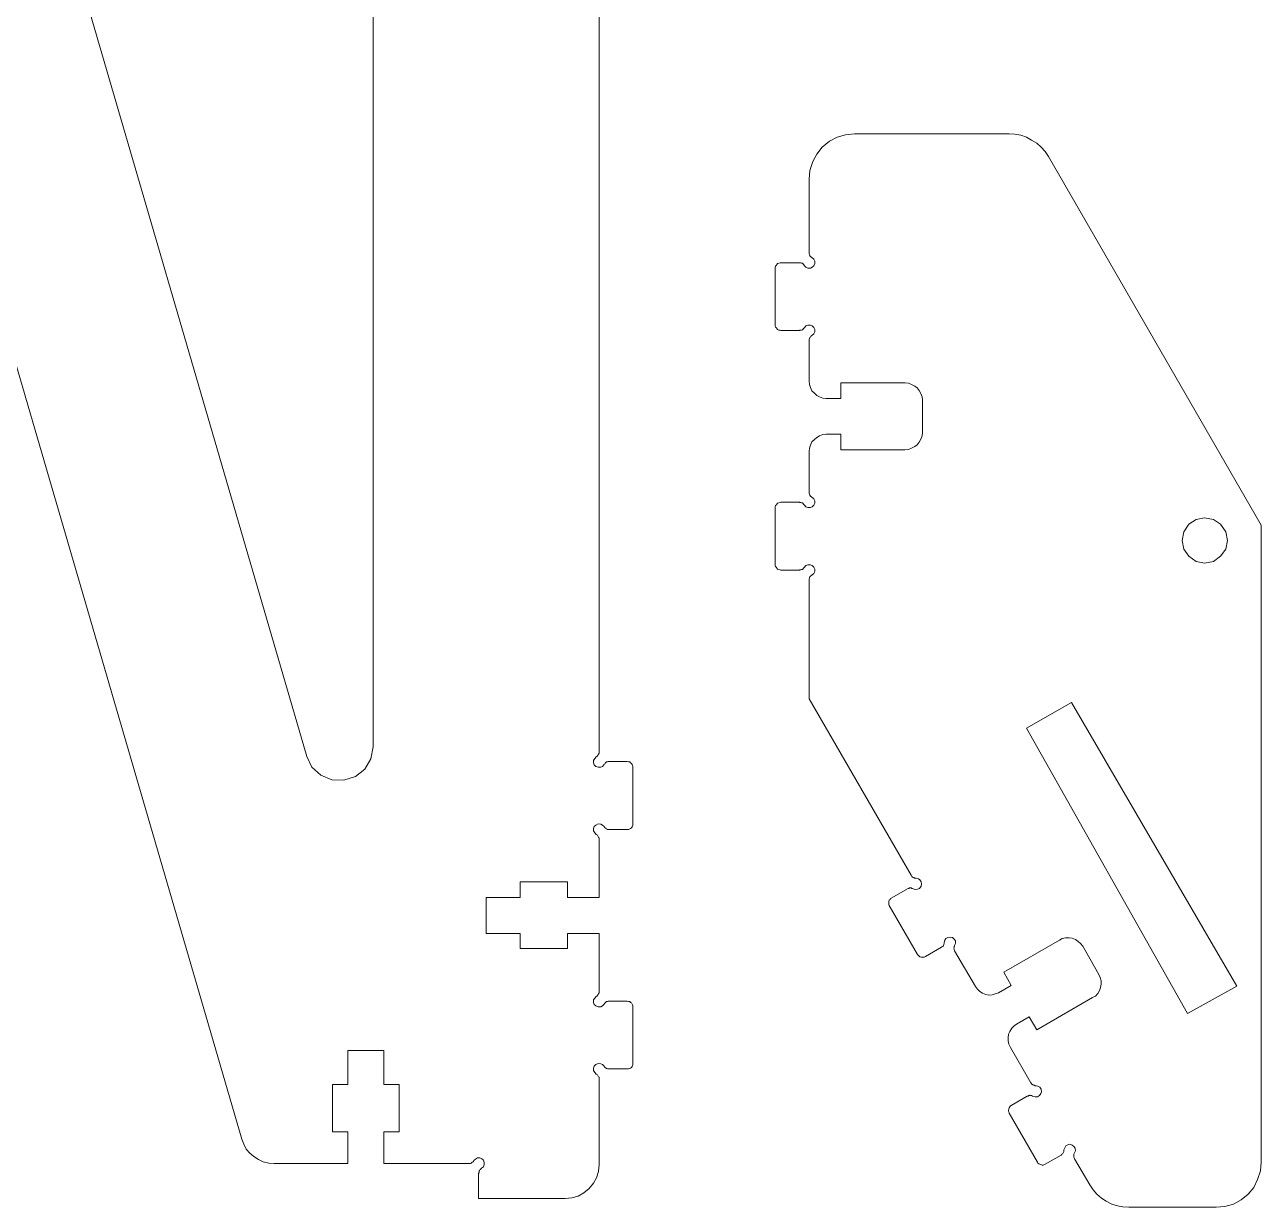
# Model space of a CAD drawing. Header units: inches. Extents: x 0 to 612, y 168 to 624.
# Drawn here: x 504.6 to 611.9, y 180.1 to 282.7 of the extents above; entities that cross this region are included whole.
import ezdxf

# ---------------------------------------------------------------- set-up
doc = ezdxf.new("R2010")
doc.units = ezdxf.units.IN
doc.header["$MEASUREMENT"] = 0
doc.layers.add('Capa 1', color=7, linetype='Continuous')

# ---------------------------------------------------------------- blocks, each defined once
blk = doc.blocks.new('block 1135')
at = {"layer": 'Capa 1', "color": 7, "lineweight": 9, "true_color": 0xffffff}
blk.add_lwpolyline([(582.48, 250.1), (582.48, 247.26)], dxfattribs=at)
blk = doc.blocks.new('block 1136')
at = {"layer": 'Capa 1', "color": 7, "lineweight": 9, "true_color": 0xffffff}
blk.add_lwpolyline([(571.83, 256.12), (571.86, 256.15), (571.93, 256.15), (572, 256.15), (572.07, 256.19), (572.1, 256.22), (572.17, 256.29), (572.21, 256.32), (572.24, 256.36)], dxfattribs=at)
blk = doc.blocks.new('block 1137')
at = {"layer": 'Capa 1', "color": 7, "lineweight": 9, "true_color": 0xffffff}
blk.add_lwpolyline([(569.72, 256.64), (569.72, 256.53), (569.75, 256.43), (569.82, 256.36), (569.86, 256.29), (569.92, 256.22), (570.03, 256.15), (570.13, 256.15), (570.2, 256.12)], dxfattribs=at)
blk = doc.blocks.new('block 1138')
at = {"layer": 'Capa 1', "color": 7, "lineweight": 9, "true_color": 0xffffff}
blk.add_lwpolyline([(570.2, 256.12), (571.83, 256.12)], dxfattribs=at)
blk = doc.blocks.new('block 1139')
at = {"layer": 'Capa 1', "color": 7, "lineweight": 9, "true_color": 0xffffff}
blk.add_lwpolyline([(574.14, 250.24), (575.42, 250.24)], dxfattribs=at)
blk = doc.blocks.new('block 1140')
at = {"layer": 'Capa 1', "color": 7, "lineweight": 9, "true_color": 0xffffff}
blk.add_lwpolyline([(575.42, 250.24), (575.42, 251.59)], dxfattribs=at)
blk = doc.blocks.new('block 1141')
at = {"layer": 'Capa 1', "color": 7, "lineweight": 9, "true_color": 0xffffff}
blk.add_lwpolyline([(572.66, 242.07), (572.66, 242), (572.69, 241.93), (572.69, 241.9), (572.73, 241.83), (572.76, 241.76), (572.79, 241.73), (572.86, 241.69), (572.9, 241.66)], dxfattribs=at)
blk = doc.blocks.new('block 1142')
at = {"layer": 'Capa 1', "color": 7, "lineweight": 9, "true_color": 0xffffff}
blk.add_lwpolyline([(572.9, 241.66), (573.07, 241.52), (573.14, 241.35), (573.14, 241.14), (573.07, 240.97), (572.93, 240.83), (572.76, 240.76), (572.55, 240.76), (572.38, 240.83), (572.24, 240.97)], dxfattribs=at)
blk = doc.blocks.new('block 1143')
at = {"layer": 'Capa 1', "color": 7, "lineweight": 9, "true_color": 0xffffff}
blk.add_lwpolyline([(572.24, 256.36), (572.38, 256.53), (572.55, 256.6), (572.76, 256.6), (572.93, 256.53), (573.07, 256.39), (573.14, 256.22), (573.14, 256.01), (573.07, 255.84), (572.9, 255.7)], dxfattribs=at)
blk = doc.blocks.new('block 1144')
at = {"layer": 'Capa 1', "color": 7, "lineweight": 9, "true_color": 0xffffff}
blk.add_lwpolyline([(572.9, 255.7), (572.86, 255.67), (572.79, 255.63), (572.76, 255.56), (572.73, 255.53), (572.69, 255.46), (572.69, 255.42), (572.66, 255.36), (572.66, 255.29)], dxfattribs=at)
blk = doc.blocks.new('block 1145')
at = {"layer": 'Capa 1', "color": 7, "lineweight": 9, "true_color": 0xffffff}
blk.add_lwpolyline([(572.66, 255.29), (572.66, 251.72)], dxfattribs=at)
blk = doc.blocks.new('block 1146')
at = {"layer": 'Capa 1', "color": 7, "lineweight": 9, "true_color": 0xffffff}
blk.add_lwpolyline([(575.42, 251.59), (579.54, 251.59)], dxfattribs=at)
blk = doc.blocks.new('block 1147')
at = {"layer": 'Capa 1', "color": 7, "lineweight": 9, "true_color": 0xffffff}
blk.add_lwpolyline([(575.42, 247.12), (574.14, 247.12)], dxfattribs=at)
blk = doc.blocks.new('block 1148')
at = {"layer": 'Capa 1', "color": 7, "lineweight": 9, "true_color": 0xffffff}
blk.add_lwpolyline([(572.66, 245.64), (572.66, 242.07)], dxfattribs=at)
blk = doc.blocks.new('block 1149')
at = {"layer": 'Capa 1', "color": 7, "lineweight": 9, "true_color": 0xffffff}
blk.add_lwpolyline([(591.75, 196.59), (590.64, 195.93)], dxfattribs=at)
blk = doc.blocks.new('block 1150')
at = {"layer": 'Capa 1', "color": 7, "lineweight": 9, "true_color": 0xffffff}
blk.add_lwpolyline([(590.64, 195.93), (590.44, 195.79), (590.23, 195.58), (590.06, 195.31), (589.95, 195.06), (589.92, 194.75), (589.92, 194.48), (589.99, 194.2), (590.12, 193.92)], dxfattribs=at)
blk = doc.blocks.new('block 1151')
at = {"layer": 'Capa 1', "color": 7, "lineweight": 9, "true_color": 0xffffff}
blk.add_lwpolyline([(590.12, 193.92), (591.89, 190.84)], dxfattribs=at)
blk = doc.blocks.new('block 1152')
at = {"layer": 'Capa 1', "color": 7, "lineweight": 9, "true_color": 0xffffff}
blk.add_lwpolyline([(591.89, 190.84), (591.92, 190.81), (591.99, 190.74), (592.03, 190.71), (592.06, 190.67), (592.13, 190.64), (592.2, 190.64), (592.27, 190.6), (592.34, 190.6)], dxfattribs=at)
blk = doc.blocks.new('block 1153')
at = {"layer": 'Capa 1', "color": 7, "lineweight": 9, "true_color": 0xffffff}
blk.add_lwpolyline([(592.34, 190.6), (592.51, 190.57), (592.68, 190.46), (592.79, 190.29), (592.82, 190.08), (592.75, 189.91), (592.65, 189.74), (592.48, 189.63), (592.27, 189.63), (592.06, 189.7)], dxfattribs=at)
blk = doc.blocks.new('block 1154')
at = {"layer": 'Capa 1', "color": 7, "lineweight": 9, "true_color": 0xffffff}
blk.add_lwpolyline([(592.06, 189.7), (592.03, 189.7), (591.96, 189.74), (591.89, 189.74), (591.82, 189.77), (591.79, 189.74), (591.72, 189.74), (591.65, 189.7), (591.58, 189.7)], dxfattribs=at)
blk = doc.blocks.new('block 1155')
at = {"layer": 'Capa 1', "color": 7, "lineweight": 9, "true_color": 0xffffff}
blk.add_lwpolyline([(591.58, 189.7), (590.19, 188.87)], dxfattribs=at)
blk = doc.blocks.new('block 1156')
at = {"layer": 'Capa 1', "color": 7, "lineweight": 9, "true_color": 0xffffff}
blk.add_lwpolyline([(590.19, 188.87), (590.12, 188.84), (590.06, 188.77), (590.02, 188.67), (589.99, 188.6), (589.95, 188.49), (589.95, 188.39), (589.99, 188.32), (590.02, 188.22)], dxfattribs=at)
blk = doc.blocks.new('block 1157')
at = {"layer": 'Capa 1', "color": 7, "lineweight": 9, "true_color": 0xffffff}
blk.add_lwpolyline([(590.02, 188.22), (592.48, 183.96)], dxfattribs=at)
blk = doc.blocks.new('block 1158')
at = {"layer": 'Capa 1', "color": 7, "lineweight": 9, "true_color": 0xffffff}
blk.add_lwpolyline([(592.48, 183.96), (592.51, 183.89), (592.58, 183.82), (592.68, 183.79), (592.75, 183.75), (592.86, 183.72), (592.96, 183.72), (593.07, 183.75), (593.13, 183.79)], dxfattribs=at)
blk = doc.blocks.new('block 1159')
at = {"layer": 'Capa 1', "color": 7, "lineweight": 9, "true_color": 0xffffff}
blk.add_lwpolyline([(593.13, 183.79), (594.52, 184.58)], dxfattribs=at)
blk = doc.blocks.new('block 1160')
at = {"layer": 'Capa 1', "color": 7, "lineweight": 9, "true_color": 0xffffff}
blk.add_lwpolyline([(594.52, 184.58), (594.59, 184.62), (594.62, 184.69), (594.66, 184.72), (594.69, 184.79), (594.73, 184.83), (594.76, 184.89), (594.76, 184.96), (594.76, 185.03)], dxfattribs=at)
blk = doc.blocks.new('block 1161')
at = {"layer": 'Capa 1', "color": 7, "lineweight": 9, "true_color": 0xffffff}
blk.add_lwpolyline([(594.76, 185.03), (594.83, 185.21), (594.93, 185.38), (595.11, 185.48), (595.28, 185.52), (595.49, 185.45), (595.62, 185.34), (595.73, 185.17), (595.76, 184.96), (595.69, 184.79)], dxfattribs=at)
blk = doc.blocks.new('block 1162')
at = {"layer": 'Capa 1', "color": 7, "lineweight": 9, "true_color": 0xffffff}
blk.add_lwpolyline([(595.69, 184.79), (595.66, 184.72), (595.62, 184.65), (595.62, 184.58), (595.62, 184.51), (595.62, 184.48), (595.62, 184.41), (595.66, 184.34), (595.69, 184.27)], dxfattribs=at)
blk = doc.blocks.new('block 1163')
at = {"layer": 'Capa 1', "color": 7, "lineweight": 9, "true_color": 0xffffff}
blk.add_lwpolyline([(595.69, 184.27), (597.01, 181.99)], dxfattribs=at)
blk = doc.blocks.new('block 1164')
at = {"layer": 'Capa 1', "color": 7, "lineweight": 9, "true_color": 0xffffff}
blk.add_lwpolyline([(597.01, 181.99), (597.29, 181.57), (597.63, 181.19), (598.01, 180.85), (598.43, 180.57), (598.91, 180.33), (599.4, 180.19), (599.88, 180.09), (600.4, 180.05)], dxfattribs=at)
blk = doc.blocks.new('block 1165')
at = {"layer": 'Capa 1', "color": 7, "lineweight": 9, "true_color": 0xffffff}
blk.add_lwpolyline([(600.4, 180.05), (607.97, 180.05)], dxfattribs=at)
blk = doc.blocks.new('block 1166')
at = {"layer": 'Capa 1', "color": 7, "lineweight": 9, "true_color": 0xffffff}
blk.add_lwpolyline([(607.97, 180.05), (608.73, 180.12), (609.46, 180.33), (610.15, 180.71), (610.74, 181.19), (611.23, 181.78), (611.57, 182.47), (611.81, 183.2), (611.88, 183.96)], dxfattribs=at)
blk = doc.blocks.new('block 1167')
at = {"layer": 'Capa 1', "color": 7, "lineweight": 9, "true_color": 0xffffff}
blk.add_lwpolyline([(611.88, 183.96), (611.88, 239.24)], dxfattribs=at)
blk = doc.blocks.new('block 1168')
at = {"layer": 'Capa 1', "color": 7, "lineweight": 9, "true_color": 0xffffff}
blk.add_lwpolyline([(611.88, 239.24), (593.41, 271.23)], dxfattribs=at)
blk = doc.blocks.new('block 1169')
at = {"layer": 'Capa 1', "color": 7, "lineweight": 9, "true_color": 0xffffff}
blk.add_lwpolyline([(593.41, 271.23), (593.13, 271.65), (592.79, 272.03), (592.41, 272.37), (591.96, 272.65), (591.51, 272.89), (591.02, 273.07), (590.51, 273.17), (590.02, 273.2)], dxfattribs=at)
blk = doc.blocks.new('block 1170')
at = {"layer": 'Capa 1', "color": 7, "lineweight": 9, "true_color": 0xffffff}
blk.add_lwpolyline([(590.02, 273.2), (576.6, 273.2)], dxfattribs=at)
blk = doc.blocks.new('block 1171')
at = {"layer": 'Capa 1', "color": 7, "lineweight": 9, "true_color": 0xffffff}
blk.add_lwpolyline([(576.6, 273.2), (575.8, 273.1), (575.08, 272.89), (574.42, 272.55), (573.8, 272.03), (573.31, 271.44), (572.97, 270.78), (572.73, 270.02), (572.66, 269.26)], dxfattribs=at)
blk = doc.blocks.new('block 1172')
at = {"layer": 'Capa 1', "color": 7, "lineweight": 9, "true_color": 0xffffff}
blk.add_lwpolyline([(572.66, 269.26), (572.66, 262.86)], dxfattribs=at)
blk = doc.blocks.new('block 1173')
at = {"layer": 'Capa 1', "color": 7, "lineweight": 9, "true_color": 0xffffff}
blk.add_lwpolyline([(572.66, 262.86), (572.66, 262.79), (572.69, 262.72), (572.69, 262.69), (572.73, 262.62), (572.76, 262.55), (572.79, 262.52), (572.86, 262.48), (572.9, 262.45)], dxfattribs=at)
blk = doc.blocks.new('block 1174')
at = {"layer": 'Capa 1', "color": 7, "lineweight": 9, "true_color": 0xffffff}
blk.add_lwpolyline([(572.9, 262.45), (573.07, 262.31), (573.14, 262.14), (573.14, 261.93), (573.07, 261.75), (572.93, 261.62), (572.76, 261.55), (572.55, 261.55), (572.38, 261.62), (572.24, 261.75)], dxfattribs=at)
blk = doc.blocks.new('block 1175')
at = {"layer": 'Capa 1', "color": 7, "lineweight": 9, "true_color": 0xffffff}
blk.add_lwpolyline([(572.24, 261.75), (572.21, 261.82), (572.17, 261.86), (572.1, 261.93), (572.07, 261.96), (572, 261.96), (571.93, 262), (571.86, 262), (571.83, 262)], dxfattribs=at)
blk = doc.blocks.new('block 1176')
at = {"layer": 'Capa 1', "color": 7, "lineweight": 9, "true_color": 0xffffff}
blk.add_lwpolyline([(571.83, 262), (570.2, 262)], dxfattribs=at)
blk = doc.blocks.new('block 1177')
at = {"layer": 'Capa 1', "color": 7, "lineweight": 9, "true_color": 0xffffff}
blk.add_lwpolyline([(570.2, 262), (570.13, 262), (570.03, 261.96), (569.92, 261.93), (569.86, 261.86), (569.82, 261.79), (569.75, 261.72), (569.72, 261.62), (569.72, 261.51)], dxfattribs=at)
blk = doc.blocks.new('block 1178')
at = {"layer": 'Capa 1', "color": 7, "lineweight": 9, "true_color": 0xffffff}
blk.add_lwpolyline([(569.72, 261.51), (569.72, 256.64)], dxfattribs=at)
blk = doc.blocks.new('block 1179')
at = {"layer": 'Capa 1', "color": 7, "lineweight": 9, "true_color": 0xffffff}
blk.add_lwpolyline([(572.66, 251.72), (572.69, 251.45), (572.76, 251.17), (572.9, 250.89), (573.11, 250.69), (573.31, 250.48), (573.56, 250.38), (573.83, 250.27), (574.14, 250.24)], dxfattribs=at)
blk = doc.blocks.new('block 1180')
at = {"layer": 'Capa 1', "color": 7, "lineweight": 9, "true_color": 0xffffff}
blk.add_lwpolyline([(579.54, 251.59), (579.54, 251.59)], dxfattribs=at)
blk = doc.blocks.new('block 1181')
at = {"layer": 'Capa 1', "color": 7, "lineweight": 9, "true_color": 0xffffff}
blk.add_lwpolyline([(580.99, 251.59), (579.54, 251.59)], dxfattribs=at)
blk = doc.blocks.new('block 1182')
at = {"layer": 'Capa 1', "color": 7, "lineweight": 9, "true_color": 0xffffff}
blk.add_lwpolyline([(580.99, 251.59), (581.27, 251.55), (581.55, 251.45), (581.82, 251.31), (582.03, 251.14), (582.2, 250.93), (582.34, 250.65), (582.45, 250.38), (582.48, 250.1)], dxfattribs=at)
blk = doc.blocks.new('block 1183')
at = {"layer": 'Capa 1', "color": 7, "lineweight": 9, "true_color": 0xffffff}
blk.add_lwpolyline([(582.48, 247.26), (582.45, 246.98), (582.34, 246.71), (582.2, 246.43), (582.03, 246.22), (581.82, 246.05), (581.55, 245.91), (581.27, 245.81), (580.99, 245.77)], dxfattribs=at)
blk = doc.blocks.new('block 1184')
at = {"layer": 'Capa 1', "color": 7, "lineweight": 9, "true_color": 0xffffff}
blk.add_lwpolyline([(580.99, 245.77), (575.42, 245.77)], dxfattribs=at)
blk = doc.blocks.new('block 1185')
at = {"layer": 'Capa 1', "color": 7, "lineweight": 9, "true_color": 0xffffff}
blk.add_lwpolyline([(575.42, 247.12), (575.42, 245.77)], dxfattribs=at)
blk = doc.blocks.new('block 1186')
at = {"layer": 'Capa 1', "color": 7, "lineweight": 9, "true_color": 0xffffff}
blk.add_lwpolyline([(574.14, 247.12), (573.83, 247.09), (573.56, 246.98), (573.31, 246.85), (573.11, 246.67), (572.9, 246.47), (572.76, 246.19), (572.69, 245.91), (572.66, 245.64)], dxfattribs=at)
blk = doc.blocks.new('block 1187')
at = {"layer": 'Capa 1', "color": 7, "lineweight": 9, "true_color": 0xffffff}
blk.add_lwpolyline([(572.24, 240.97), (572.21, 241.04), (572.17, 241.07), (572.1, 241.14), (572.07, 241.17), (572, 241.17), (571.93, 241.21), (571.86, 241.21), (571.83, 241.24)], dxfattribs=at)
blk = doc.blocks.new('block 1188')
at = {"layer": 'Capa 1', "color": 7, "lineweight": 9, "true_color": 0xffffff}
blk.add_lwpolyline([(571.83, 241.24), (570.2, 241.24)], dxfattribs=at)
blk = doc.blocks.new('block 1189')
at = {"layer": 'Capa 1', "color": 7, "lineweight": 9, "true_color": 0xffffff}
blk.add_lwpolyline([(570.2, 241.24), (570.13, 241.21), (570.03, 241.17), (569.92, 241.14), (569.86, 241.07), (569.82, 241), (569.75, 240.93), (569.72, 240.83), (569.72, 240.72)], dxfattribs=at)
blk = doc.blocks.new('block 1190')
at = {"layer": 'Capa 1', "color": 7, "lineweight": 9, "true_color": 0xffffff}
blk.add_lwpolyline([(569.72, 240.72), (569.72, 235.85)], dxfattribs=at)
blk = doc.blocks.new('block 1191')
at = {"layer": 'Capa 1', "color": 7, "lineweight": 9, "true_color": 0xffffff}
blk.add_lwpolyline([(569.72, 235.85), (569.72, 235.74), (569.75, 235.64), (569.82, 235.57), (569.86, 235.5), (569.92, 235.43), (570.03, 235.4), (570.13, 235.36), (570.2, 235.33)], dxfattribs=at)
blk = doc.blocks.new('block 1192')
at = {"layer": 'Capa 1', "color": 7, "lineweight": 9, "true_color": 0xffffff}
blk.add_lwpolyline([(570.2, 235.33), (571.83, 235.33)], dxfattribs=at)
blk = doc.blocks.new('block 1193')
at = {"layer": 'Capa 1', "color": 7, "lineweight": 9, "true_color": 0xffffff}
blk.add_lwpolyline([(571.83, 235.33), (571.86, 235.36), (571.93, 235.36), (572, 235.4), (572.07, 235.4), (572.1, 235.43), (572.17, 235.5), (572.21, 235.54), (572.24, 235.6)], dxfattribs=at)
blk = doc.blocks.new('block 1194')
at = {"layer": 'Capa 1', "color": 7, "lineweight": 9, "true_color": 0xffffff}
blk.add_lwpolyline([(572.24, 235.6), (572.38, 235.74), (572.55, 235.81), (572.76, 235.81), (572.93, 235.74), (573.07, 235.6), (573.14, 235.43), (573.14, 235.22), (573.07, 235.05), (572.9, 234.91)], dxfattribs=at)
blk = doc.blocks.new('block 1195')
at = {"layer": 'Capa 1', "color": 7, "lineweight": 9, "true_color": 0xffffff}
blk.add_lwpolyline([(572.9, 234.91), (572.86, 234.88), (572.79, 234.84), (572.76, 234.81), (572.73, 234.74), (572.69, 234.67), (572.69, 234.64), (572.66, 234.57), (572.66, 234.5)], dxfattribs=at)
blk = doc.blocks.new('block 1196')
at = {"layer": 'Capa 1', "color": 7, "lineweight": 9, "true_color": 0xffffff}
blk.add_lwpolyline([(572.66, 234.5), (572.66, 224.16)], dxfattribs=at)
blk = doc.blocks.new('block 1197')
at = {"layer": 'Capa 1', "color": 7, "lineweight": 9, "true_color": 0xffffff}
blk.add_lwpolyline([(572.66, 224.16), (581.51, 208.87)], dxfattribs=at)
blk = doc.blocks.new('block 1198')
at = {"layer": 'Capa 1', "color": 7, "lineweight": 9, "true_color": 0xffffff}
blk.add_lwpolyline([(581.51, 208.87), (581.55, 208.8), (581.58, 208.76), (581.62, 208.69), (581.69, 208.66), (581.75, 208.66), (581.79, 208.62), (581.86, 208.62), (581.93, 208.62)], dxfattribs=at)
blk = doc.blocks.new('block 1199')
at = {"layer": 'Capa 1', "color": 7, "lineweight": 9, "true_color": 0xffffff}
blk.add_lwpolyline([(581.93, 208.62), (582.13, 208.55), (582.27, 208.45), (582.38, 208.28), (582.41, 208.11), (582.38, 207.9), (582.24, 207.72), (582.07, 207.66), (581.86, 207.62), (581.69, 207.69)], dxfattribs=at)
blk = doc.blocks.new('block 1200')
at = {"layer": 'Capa 1', "color": 7, "lineweight": 9, "true_color": 0xffffff}
blk.add_lwpolyline([(581.69, 207.69), (581.62, 207.72), (581.58, 207.72), (581.51, 207.76), (581.44, 207.76), (581.37, 207.76), (581.3, 207.72), (581.24, 207.72), (581.2, 207.69)], dxfattribs=at)
blk = doc.blocks.new('block 1201')
at = {"layer": 'Capa 1', "color": 7, "lineweight": 9, "true_color": 0xffffff}
blk.add_lwpolyline([(581.2, 207.69), (579.82, 206.89)], dxfattribs=at)
blk = doc.blocks.new('block 1202')
at = {"layer": 'Capa 1', "color": 7, "lineweight": 9, "true_color": 0xffffff}
blk.add_lwpolyline([(579.82, 206.89), (579.71, 206.83), (579.68, 206.76), (579.61, 206.69), (579.58, 206.58), (579.58, 206.51), (579.58, 206.41), (579.58, 206.31), (579.61, 206.24)], dxfattribs=at)
blk = doc.blocks.new('block 1203')
at = {"layer": 'Capa 1', "color": 7, "lineweight": 9, "true_color": 0xffffff}
blk.add_lwpolyline([(579.61, 206.24), (582.07, 201.98)], dxfattribs=at)
blk = doc.blocks.new('block 1204')
at = {"layer": 'Capa 1', "color": 7, "lineweight": 9, "true_color": 0xffffff}
blk.add_lwpolyline([(582.07, 201.98), (582.13, 201.91), (582.2, 201.84), (582.27, 201.78), (582.38, 201.74), (582.48, 201.74), (582.55, 201.74), (582.65, 201.74), (582.76, 201.81)], dxfattribs=at)
blk = doc.blocks.new('block 1205')
at = {"layer": 'Capa 1', "color": 7, "lineweight": 9, "true_color": 0xffffff}
blk.add_lwpolyline([(582.76, 201.81), (584.14, 202.61)], dxfattribs=at)
blk = doc.blocks.new('block 1206')
at = {"layer": 'Capa 1', "color": 7, "lineweight": 9, "true_color": 0xffffff}
blk.add_lwpolyline([(584.14, 202.61), (584.18, 202.64), (584.25, 202.67), (584.28, 202.71), (584.31, 202.78), (584.35, 202.85), (584.35, 202.88), (584.38, 202.95), (584.38, 203.02)], dxfattribs=at)
blk = doc.blocks.new('block 1207')
at = {"layer": 'Capa 1', "color": 7, "lineweight": 9, "true_color": 0xffffff}
blk.add_lwpolyline([(584.38, 203.02), (584.42, 203.23), (584.52, 203.37), (584.69, 203.47), (584.9, 203.5), (585.08, 203.47), (585.25, 203.33), (585.35, 203.16), (585.35, 202.95), (585.28, 202.78)], dxfattribs=at)
blk = doc.blocks.new('block 1208')
at = {"layer": 'Capa 1', "color": 7, "lineweight": 9, "true_color": 0xffffff}
blk.add_lwpolyline([(585.28, 202.78), (585.28, 202.71), (585.25, 202.67), (585.25, 202.61), (585.21, 202.54), (585.25, 202.47), (585.25, 202.4), (585.28, 202.33), (585.28, 202.29)], dxfattribs=at)
blk = doc.blocks.new('block 1209')
at = {"layer": 'Capa 1', "color": 7, "lineweight": 9, "true_color": 0xffffff}
blk.add_lwpolyline([(585.28, 202.29), (587.08, 199.22)], dxfattribs=at)
blk = doc.blocks.new('block 1210')
at = {"layer": 'Capa 1', "color": 7, "lineweight": 9, "true_color": 0xffffff}
blk.add_lwpolyline([(587.08, 199.22), (587.25, 198.97), (587.46, 198.77), (587.7, 198.63), (587.98, 198.52), (588.26, 198.45), (588.53, 198.49), (588.81, 198.56), (589.09, 198.66)], dxfattribs=at)
blk = doc.blocks.new('block 1211')
at = {"layer": 'Capa 1', "color": 7, "lineweight": 9, "true_color": 0xffffff}
blk.add_lwpolyline([(589.09, 198.66), (590.19, 199.29)], dxfattribs=at)
blk = doc.blocks.new('block 1212')
at = {"layer": 'Capa 1', "color": 7, "lineweight": 9, "true_color": 0xffffff}
blk.add_lwpolyline([(590.19, 199.29), (589.54, 200.46)], dxfattribs=at)
blk = doc.blocks.new('block 1213')
at = {"layer": 'Capa 1', "color": 7, "lineweight": 9, "true_color": 0xffffff}
blk.add_lwpolyline([(589.54, 200.46), (594.38, 203.23)], dxfattribs=at)
blk = doc.blocks.new('block 1214')
at = {"layer": 'Capa 1', "color": 7, "lineweight": 9, "true_color": 0xffffff}
blk.add_lwpolyline([(594.38, 203.23), (594.62, 203.37), (594.9, 203.44), (595.21, 203.44), (595.49, 203.4), (595.76, 203.3), (596.01, 203.12), (596.21, 202.95), (596.39, 202.71)], dxfattribs=at)
blk = doc.blocks.new('block 1215')
at = {"layer": 'Capa 1', "color": 7, "lineweight": 9, "true_color": 0xffffff}
blk.add_lwpolyline([(596.39, 202.71), (597.8, 200.25)], dxfattribs=at)
blk = doc.blocks.new('block 1216')
at = {"layer": 'Capa 1', "color": 7, "lineweight": 9, "true_color": 0xffffff}
blk.add_lwpolyline([(597.8, 200.25), (597.91, 199.98), (597.98, 199.7), (597.98, 199.42), (597.94, 199.11), (597.84, 198.87), (597.7, 198.59), (597.49, 198.38), (597.25, 198.25)], dxfattribs=at)
blk = doc.blocks.new('block 1217')
at = {"layer": 'Capa 1', "color": 7, "lineweight": 9, "true_color": 0xffffff}
blk.add_lwpolyline([(597.25, 198.25), (592.41, 195.45)], dxfattribs=at)
blk = doc.blocks.new('block 1218')
at = {"layer": 'Capa 1', "color": 7, "lineweight": 9, "true_color": 0xffffff}
blk.add_lwpolyline([(592.41, 195.45), (591.75, 196.59)], dxfattribs=at)
blk = doc.blocks.new('block 1219')
at = {"layer": 'Capa 1', "color": 7, "lineweight": 9, "true_color": 0xffffff}
blk.add_lwpolyline([(605.03, 237.92), (605.17, 237.16), (605.59, 236.54), (606.24, 236.09), (606.97, 235.95), (607.73, 236.09), (608.35, 236.54), (608.8, 237.16), (608.94, 237.92), (608.8, 238.65), (608.35, 239.31), (607.73, 239.72), (606.97, 239.86), (606.24, 239.72), (605.59, 239.31), (605.17, 238.65), (605.03, 237.92)], dxfattribs=at)
blk = doc.blocks.new('block 1220')
at = {"layer": 'Capa 1', "color": 7, "lineweight": 9, "true_color": 0xffffff}
blk.add_lwpolyline([(591.51, 221.63), (605.48, 196.86)], dxfattribs=at)
blk = doc.blocks.new('block 1221')
at = {"layer": 'Capa 1', "color": 7, "lineweight": 9, "true_color": 0xffffff}
blk.add_lwpolyline([(595.42, 223.84), (591.51, 221.63)], dxfattribs=at)
blk = doc.blocks.new('block 1222')
at = {"layer": 'Capa 1', "color": 7, "lineweight": 9, "true_color": 0xffffff}
blk.add_lwpolyline([(609.77, 199.25), (595.42, 223.84)], dxfattribs=at)
blk = doc.blocks.new('block 1223')
at = {"layer": 'Capa 1', "color": 7, "lineweight": 9, "true_color": 0xffffff}
blk.add_lwpolyline([(605.48, 196.86), (609.77, 199.25)], dxfattribs=at)
blk = doc.blocks.new('block 2522')
at = {"layer": 'Capa 1', "color": 7, "lineweight": 9, "true_color": 0xffffff}
blk.add_lwpolyline([(554.43, 191.19), (554.43, 191.26), (554.43, 191.33), (554.39, 191.36), (554.36, 191.43), (554.32, 191.5), (554.29, 191.54), (554.25, 191.57), (554.19, 191.61)], dxfattribs=at)
blk = doc.blocks.new('block 2523')
at = {"layer": 'Capa 1', "color": 7, "lineweight": 9, "true_color": 0xffffff}
blk.add_lwpolyline([(554.88, 192.3), (554.74, 192.44), (554.57, 192.5), (554.36, 192.54), (554.15, 192.44), (554.01, 192.3), (553.94, 192.12), (553.94, 191.92), (554.05, 191.74), (554.19, 191.61)], dxfattribs=at)
blk = doc.blocks.new('block 2524')
at = {"layer": 'Capa 1', "color": 7, "lineweight": 9, "true_color": 0xffffff}
blk.add_lwpolyline([(554.88, 192.3), (554.91, 192.23), (554.95, 192.19), (554.98, 192.16), (555.05, 192.12), (555.08, 192.09), (555.15, 192.06), (555.22, 192.06), (555.29, 192.06)], dxfattribs=at)
blk = doc.blocks.new('block 2525')
at = {"layer": 'Capa 1', "color": 7, "lineweight": 9, "true_color": 0xffffff}
blk.add_lwpolyline([(556.88, 192.06), (555.29, 192.06)], dxfattribs=at)
blk = doc.blocks.new('block 2526')
at = {"layer": 'Capa 1', "color": 7, "lineweight": 9, "true_color": 0xffffff}
blk.add_lwpolyline([(556.88, 192.06), (556.99, 192.06), (557.09, 192.09), (557.16, 192.12), (557.23, 192.19), (557.3, 192.26), (557.33, 192.33), (557.37, 192.44), (557.37, 192.54)], dxfattribs=at)
blk = doc.blocks.new('block 2527')
at = {"layer": 'Capa 1', "color": 7, "lineweight": 9, "true_color": 0xffffff}
blk.add_lwpolyline([(557.37, 197.45), (557.37, 192.54)], dxfattribs=at)
blk = doc.blocks.new('block 2528')
at = {"layer": 'Capa 1', "color": 7, "lineweight": 9, "true_color": 0xffffff}
blk.add_lwpolyline([(557.37, 197.45), (557.37, 197.52), (557.33, 197.62), (557.3, 197.69), (557.23, 197.8), (557.16, 197.83), (557.09, 197.9), (556.99, 197.9), (556.88, 197.94)], dxfattribs=at)
blk = doc.blocks.new('block 2529')
at = {"layer": 'Capa 1', "color": 7, "lineweight": 9, "true_color": 0xffffff}
blk.add_lwpolyline([(555.29, 197.94), (556.88, 197.94)], dxfattribs=at)
blk = doc.blocks.new('block 2530')
at = {"layer": 'Capa 1', "color": 7, "lineweight": 9, "true_color": 0xffffff}
blk.add_lwpolyline([(555.29, 197.94), (555.22, 197.94), (555.15, 197.9), (555.08, 197.9), (555.05, 197.87), (554.98, 197.83), (554.95, 197.8), (554.91, 197.73), (554.88, 197.69)], dxfattribs=at)
blk = doc.blocks.new('block 2531')
at = {"layer": 'Capa 1', "color": 7, "lineweight": 9, "true_color": 0xffffff}
blk.add_lwpolyline([(554.19, 198.35), (554.05, 198.21), (553.94, 198.04), (553.94, 197.83), (554.01, 197.66), (554.15, 197.52), (554.36, 197.45), (554.57, 197.45), (554.74, 197.52), (554.88, 197.69)], dxfattribs=at)
blk = doc.blocks.new('block 2532')
at = {"layer": 'Capa 1', "color": 7, "lineweight": 9, "true_color": 0xffffff}
blk.add_lwpolyline([(554.19, 198.35), (554.25, 198.38), (554.29, 198.42), (554.32, 198.49), (554.36, 198.52), (554.39, 198.59), (554.43, 198.66), (554.43, 198.7), (554.43, 198.77)], dxfattribs=at)
blk = doc.blocks.new('block 2533')
at = {"layer": 'Capa 1', "color": 7, "lineweight": 9, "true_color": 0xffffff}
blk.add_lwpolyline([(554.43, 203.82), (554.43, 198.77)], dxfattribs=at)
blk = doc.blocks.new('block 2534')
at = {"layer": 'Capa 1', "color": 7, "lineweight": 9, "true_color": 0xffffff}
blk.add_lwpolyline([(551.7, 203.82), (554.43, 203.82)], dxfattribs=at)
blk = doc.blocks.new('block 2535')
at = {"layer": 'Capa 1', "color": 7, "lineweight": 9, "true_color": 0xffffff}
blk.add_lwpolyline([(551.7, 202.5), (551.7, 203.82)], dxfattribs=at)
blk = doc.blocks.new('block 2536')
at = {"layer": 'Capa 1', "color": 7, "lineweight": 9, "true_color": 0xffffff}
blk.add_lwpolyline([(547.58, 202.5), (551.7, 202.5)], dxfattribs=at)
blk = doc.blocks.new('block 2537')
at = {"layer": 'Capa 1', "color": 7, "lineweight": 9, "true_color": 0xffffff}
blk.add_lwpolyline([(547.58, 203.82), (547.58, 202.5)], dxfattribs=at)
blk = doc.blocks.new('block 2538')
at = {"layer": 'Capa 1', "color": 7, "lineweight": 9, "true_color": 0xffffff}
blk.add_lwpolyline([(544.64, 203.82), (547.58, 203.82)], dxfattribs=at)
blk = doc.blocks.new('block 2539')
at = {"layer": 'Capa 1', "color": 7, "lineweight": 9, "true_color": 0xffffff}
blk.add_lwpolyline([(544.64, 206.93), (544.64, 203.82)], dxfattribs=at)
blk = doc.blocks.new('block 2540')
at = {"layer": 'Capa 1', "color": 7, "lineweight": 9, "true_color": 0xffffff}
blk.add_lwpolyline([(547.58, 206.93), (544.64, 206.93)], dxfattribs=at)
blk = doc.blocks.new('block 2541')
at = {"layer": 'Capa 1', "color": 7, "lineweight": 9, "true_color": 0xffffff}
blk.add_lwpolyline([(547.58, 208.28), (547.58, 206.93)], dxfattribs=at)
blk = doc.blocks.new('block 2542')
at = {"layer": 'Capa 1', "color": 7, "lineweight": 9, "true_color": 0xffffff}
blk.add_lwpolyline([(551.7, 208.28), (547.58, 208.28)], dxfattribs=at)
blk = doc.blocks.new('block 2543')
at = {"layer": 'Capa 1', "color": 7, "lineweight": 9, "true_color": 0xffffff}
blk.add_lwpolyline([(551.7, 206.93), (551.7, 208.28)], dxfattribs=at)
blk = doc.blocks.new('block 2544')
at = {"layer": 'Capa 1', "color": 7, "lineweight": 9, "true_color": 0xffffff}
blk.add_lwpolyline([(554.43, 206.93), (551.7, 206.93)], dxfattribs=at)
blk = doc.blocks.new('block 2545')
at = {"layer": 'Capa 1', "color": 7, "lineweight": 9, "true_color": 0xffffff}
blk.add_lwpolyline([(554.43, 211.98), (554.43, 206.93)], dxfattribs=at)
blk = doc.blocks.new('block 2546')
at = {"layer": 'Capa 1', "color": 7, "lineweight": 9, "true_color": 0xffffff}
blk.add_lwpolyline([(554.43, 211.98), (554.43, 212.05), (554.43, 212.12), (554.39, 212.15), (554.36, 212.22), (554.32, 212.29), (554.29, 212.33), (554.25, 212.36), (554.19, 212.39)], dxfattribs=at)
blk = doc.blocks.new('block 2547')
at = {"layer": 'Capa 1', "color": 7, "lineweight": 9, "true_color": 0xffffff}
blk.add_lwpolyline([(554.88, 213.09), (554.74, 213.22), (554.57, 213.29), (554.36, 213.33), (554.15, 213.22), (554.01, 213.09), (553.94, 212.91), (553.94, 212.71), (554.05, 212.53), (554.19, 212.39)], dxfattribs=at)
blk = doc.blocks.new('block 2548')
at = {"layer": 'Capa 1', "color": 7, "lineweight": 9, "true_color": 0xffffff}
blk.add_lwpolyline([(554.88, 213.09), (554.91, 213.02), (554.95, 212.98), (554.98, 212.91), (555.05, 212.88), (555.08, 212.88), (555.15, 212.84), (555.22, 212.84), (555.29, 212.84)], dxfattribs=at)
blk = doc.blocks.new('block 2549')
at = {"layer": 'Capa 1', "color": 7, "lineweight": 9, "true_color": 0xffffff}
blk.add_lwpolyline([(556.88, 212.84), (555.29, 212.84)], dxfattribs=at)
blk = doc.blocks.new('block 2550')
at = {"layer": 'Capa 1', "color": 7, "lineweight": 9, "true_color": 0xffffff}
blk.add_lwpolyline([(556.88, 212.84), (556.99, 212.84), (557.09, 212.88), (557.16, 212.91), (557.23, 212.98), (557.3, 213.05), (557.33, 213.12), (557.37, 213.22), (557.37, 213.33)], dxfattribs=at)
blk = doc.blocks.new('block 2551')
at = {"layer": 'Capa 1', "color": 7, "lineweight": 9, "true_color": 0xffffff}
blk.add_lwpolyline([(557.37, 218.21), (557.37, 213.33)], dxfattribs=at)
blk = doc.blocks.new('block 2552')
at = {"layer": 'Capa 1', "color": 7, "lineweight": 9, "true_color": 0xffffff}
blk.add_lwpolyline([(557.37, 218.21), (557.37, 218.31), (557.33, 218.41), (557.3, 218.48), (557.23, 218.55), (557.16, 218.62), (557.09, 218.69), (556.99, 218.69), (556.88, 218.72)], dxfattribs=at)
blk = doc.blocks.new('block 2553')
at = {"layer": 'Capa 1', "color": 7, "lineweight": 9, "true_color": 0xffffff}
blk.add_lwpolyline([(555.29, 218.72), (556.88, 218.72)], dxfattribs=at)
blk = doc.blocks.new('block 2554')
at = {"layer": 'Capa 1', "color": 7, "lineweight": 9, "true_color": 0xffffff}
blk.add_lwpolyline([(555.29, 218.72), (555.22, 218.72), (555.15, 218.69), (555.08, 218.69), (555.05, 218.66), (554.98, 218.62), (554.95, 218.55), (554.91, 218.52), (554.88, 218.48)], dxfattribs=at)
blk = doc.blocks.new('block 2555')
at = {"layer": 'Capa 1', "color": 7, "lineweight": 9, "true_color": 0xffffff}
blk.add_lwpolyline([(554.19, 219.14), (554.05, 219), (553.94, 218.83), (553.94, 218.62), (554.01, 218.45), (554.15, 218.31), (554.36, 218.24), (554.57, 218.24), (554.74, 218.31), (554.88, 218.48)], dxfattribs=at)
blk = doc.blocks.new('block 2556')
at = {"layer": 'Capa 1', "color": 7, "lineweight": 9, "true_color": 0xffffff}
blk.add_lwpolyline([(554.19, 219.14), (554.25, 219.17), (554.29, 219.21), (554.32, 219.28), (554.36, 219.31), (554.39, 219.38), (554.43, 219.45), (554.43, 219.49), (554.43, 219.55)], dxfattribs=at)
blk = doc.blocks.new('block 2557')
at = {"layer": 'Capa 1', "color": 7, "lineweight": 9, "true_color": 0xffffff}
blk.add_lwpolyline([(554.43, 348.09), (554.43, 219.55)], dxfattribs=at)
blk = doc.blocks.new('block 2614')
at = {"layer": 'Capa 1', "color": 7, "lineweight": 9, "true_color": 0xffffff}
blk.add_lwpolyline([(523.44, 185.97), (432.77, 496.97)], dxfattribs=at)
blk = doc.blocks.new('block 2615')
at = {"layer": 'Capa 1', "color": 7, "lineweight": 9, "true_color": 0xffffff}
blk.add_lwpolyline([(523.44, 185.97), (523.61, 185.52), (523.82, 185.1), (524.13, 184.76), (524.47, 184.45), (524.89, 184.2), (525.3, 184), (525.79, 183.89), (526.24, 183.86)], dxfattribs=at)
blk = doc.blocks.new('block 2616')
at = {"layer": 'Capa 1', "color": 7, "lineweight": 9, "true_color": 0xffffff}
blk.add_lwpolyline([(532.64, 183.86), (526.24, 183.86)], dxfattribs=at)
blk = doc.blocks.new('block 2617')
at = {"layer": 'Capa 1', "color": 7, "lineweight": 9, "true_color": 0xffffff}
blk.add_lwpolyline([(532.64, 186.59), (532.64, 183.86)], dxfattribs=at)
blk = doc.blocks.new('block 2618')
at = {"layer": 'Capa 1', "color": 7, "lineweight": 9, "true_color": 0xffffff}
blk.add_lwpolyline([(531.29, 186.59), (532.64, 186.59)], dxfattribs=at)
blk = doc.blocks.new('block 2619')
at = {"layer": 'Capa 1', "color": 7, "lineweight": 9, "true_color": 0xffffff}
blk.add_lwpolyline([(531.29, 190.71), (531.29, 186.59)], dxfattribs=at)
blk = doc.blocks.new('block 2620')
at = {"layer": 'Capa 1', "color": 7, "lineweight": 9, "true_color": 0xffffff}
blk.add_lwpolyline([(532.64, 190.71), (531.29, 190.71)], dxfattribs=at)
blk = doc.blocks.new('block 2621')
at = {"layer": 'Capa 1', "color": 7, "lineweight": 9, "true_color": 0xffffff}
blk.add_lwpolyline([(532.64, 193.65), (532.64, 190.71)], dxfattribs=at)
blk = doc.blocks.new('block 2622')
at = {"layer": 'Capa 1', "color": 7, "lineweight": 9, "true_color": 0xffffff}
blk.add_lwpolyline([(535.75, 193.65), (532.64, 193.65)], dxfattribs=at)
blk = doc.blocks.new('block 2623')
at = {"layer": 'Capa 1', "color": 7, "lineweight": 9, "true_color": 0xffffff}
blk.add_lwpolyline([(535.75, 190.71), (535.75, 193.65)], dxfattribs=at)
blk = doc.blocks.new('block 2624')
at = {"layer": 'Capa 1', "color": 7, "lineweight": 9, "true_color": 0xffffff}
blk.add_lwpolyline([(537.1, 190.71), (535.75, 190.71)], dxfattribs=at)
blk = doc.blocks.new('block 2625')
at = {"layer": 'Capa 1', "color": 7, "lineweight": 9, "true_color": 0xffffff}
blk.add_lwpolyline([(537.1, 186.59), (537.1, 190.71)], dxfattribs=at)
blk = doc.blocks.new('block 2626')
at = {"layer": 'Capa 1', "color": 7, "lineweight": 9, "true_color": 0xffffff}
blk.add_lwpolyline([(535.75, 186.59), (537.1, 186.59)], dxfattribs=at)
blk = doc.blocks.new('block 2627')
at = {"layer": 'Capa 1', "color": 7, "lineweight": 9, "true_color": 0xffffff}
blk.add_lwpolyline([(535.75, 183.86), (535.75, 186.59)], dxfattribs=at)
blk = doc.blocks.new('block 2628')
at = {"layer": 'Capa 1', "color": 7, "lineweight": 9, "true_color": 0xffffff}
blk.add_lwpolyline([(543.15, 183.86), (535.75, 183.86)], dxfattribs=at)
blk = doc.blocks.new('block 2629')
at = {"layer": 'Capa 1', "color": 7, "lineweight": 9, "true_color": 0xffffff}
blk.add_lwpolyline([(543.15, 183.86), (543.22, 183.86), (543.29, 183.86), (543.32, 183.89), (543.39, 183.93), (543.43, 183.96), (543.5, 184), (543.53, 184.03), (543.57, 184.1)], dxfattribs=at)
blk = doc.blocks.new('block 2630')
at = {"layer": 'Capa 1', "color": 7, "lineweight": 9, "true_color": 0xffffff}
blk.add_lwpolyline([(544.22, 183.44), (544.4, 183.55), (544.47, 183.75), (544.47, 183.93), (544.4, 184.13), (544.26, 184.27), (544.08, 184.34), (543.88, 184.34), (543.71, 184.24), (543.57, 184.1)], dxfattribs=at)
blk = doc.blocks.new('block 2631')
at = {"layer": 'Capa 1', "color": 7, "lineweight": 9, "true_color": 0xffffff}
blk.add_lwpolyline([(544.22, 183.44), (544.19, 183.41), (544.15, 183.34), (544.08, 183.3), (544.05, 183.23), (544.02, 183.2), (544.02, 183.13), (544.02, 183.06), (543.98, 182.99)], dxfattribs=at)
blk = doc.blocks.new('block 2632')
at = {"layer": 'Capa 1', "color": 7, "lineweight": 9, "true_color": 0xffffff}
blk.add_lwpolyline([(543.98, 180.81), (543.98, 182.99)], dxfattribs=at)
blk = doc.blocks.new('block 2633')
at = {"layer": 'Capa 1', "color": 7, "lineweight": 9, "true_color": 0xffffff}
blk.add_lwpolyline([(551.49, 180.81), (543.98, 180.81)], dxfattribs=at)
blk = doc.blocks.new('block 2634')
at = {"layer": 'Capa 1', "color": 7, "lineweight": 9, "true_color": 0xffffff}
blk.add_lwpolyline([(551.49, 180.81), (552.08, 180.88), (552.63, 181.02), (553.11, 181.3), (553.56, 181.68), (553.94, 182.13), (554.22, 182.61), (554.39, 183.17), (554.43, 183.75)], dxfattribs=at)
blk = doc.blocks.new('block 2635')
at = {"layer": 'Capa 1', "color": 7, "lineweight": 9, "true_color": 0xffffff}
blk.add_lwpolyline([(554.43, 191.19), (554.43, 183.75)], dxfattribs=at)
blk = doc.blocks.new('block 2666')
at = {"layer": 'Capa 1', "color": 7, "lineweight": 9, "true_color": 0xffffff}
blk.add_lwpolyline([(504.76, 302.61), (529.07, 219.17)], dxfattribs=at)
blk = doc.blocks.new('block 2670')
at = {"layer": 'Capa 1', "color": 7, "lineweight": 9, "true_color": 0xffffff}
blk.add_lwpolyline([(534.82, 220), (534.82, 303.44)], dxfattribs=at)
blk = doc.blocks.new('block 2671')
at = {"layer": 'Capa 1', "color": 7, "lineweight": 9, "true_color": 0xffffff}
blk.add_lwpolyline([(529.07, 219.17), (529.52, 218.24), (530.28, 217.55), (531.25, 217.13), (532.29, 217.1), (533.29, 217.44), (534.12, 218.07), (534.64, 218.97), (534.82, 220)], dxfattribs=at)

msp = doc.modelspace()

# ---------------------------------------------------------------- block references
at = {"layer": 'Capa 1'}
for name in ['block 2614', 'block 2557', 'block 2666', 'block 2670', 'block 1171', 'block 1170', 'block 1169', 'block 1168', 'block 1172', 'block 1173', 'block 1177', 'block 1176', 'block 1175', 'block 1174', 'block 1178', 'block 1137', 'block 1143', 'block 1138', 'block 1136', 'block 1144', 'block 1145', 'block 1179', 'block 1140', 'block 1146', 'block 1180', 'block 1181', 'block 1182', 'block 1139', 'block 1135', 'block 1186', 'block 1147', 'block 1185', 'block 1183', 'block 1184', 'block 1148', 'block 1142', 'block 1141', 'block 1189', 'block 1190', 'block 1188', 'block 1187', 'block 1219', 'block 1167', 'block 1191', 'block 1192', 'block 1193', 'block 1194', 'block 1195', 'block 1196', 'block 1197', 'block 1221', 'block 1222', 'block 1220', 'block 2671', 'block 2555', 'block 2556', 'block 2554', 'block 2553', 'block 2552', 'block 2551', 'block 2547', 'block 2548', 'block 2549', 'block 2550', 'block 2546', 'block 2545', 'block 2541', 'block 2542', 'block 2543', 'block 1198', 'block 1199', 'block 1201', 'block 1200', 'block 2539', 'block 2540', 'block 2544', 'block 1202', 'block 1203', 'block 2538', 'block 2537', 'block 2534', 'block 2535', 'block 2533', 'block 1206', 'block 1207', 'block 1208', 'block 1213', 'block 1214', 'block 2536', 'block 1204', 'block 1205', 'block 1209', 'block 1215', 'block 1212', 'block 1216', 'block 2532', 'block 1210', 'block 1211', 'block 1223', 'block 2531', 'block 2530', 'block 2529', 'block 2528', 'block 2527', 'block 1217', 'block 1149', 'block 1218', 'block 1150', 'block 2621', 'block 2622', 'block 2623', 'block 1151', 'block 2523', 'block 2524', 'block 2525', 'block 2526', 'block 2522', 'block 2635', 'block 2619', 'block 2620', 'block 2624', 'block 2625', 'block 1152', 'block 1153', 'block 1156', 'block 1155', 'block 1154', 'block 1157', 'block 2615', 'block 2618', 'block 2617', 'block 2626', 'block 2627', 'block 1159', 'block 1160', 'block 1161', 'block 1162', 'block 2616', 'block 2628', 'block 2629', 'block 2630', 'block 2634', 'block 1158', 'block 1163', 'block 1166', 'block 2631', 'block 2632', 'block 1164', 'block 2633', 'block 1165']:
    msp.add_blockref(name, (0, 0), dxfattribs=at)

doc.saveas('drawing.dxf')
